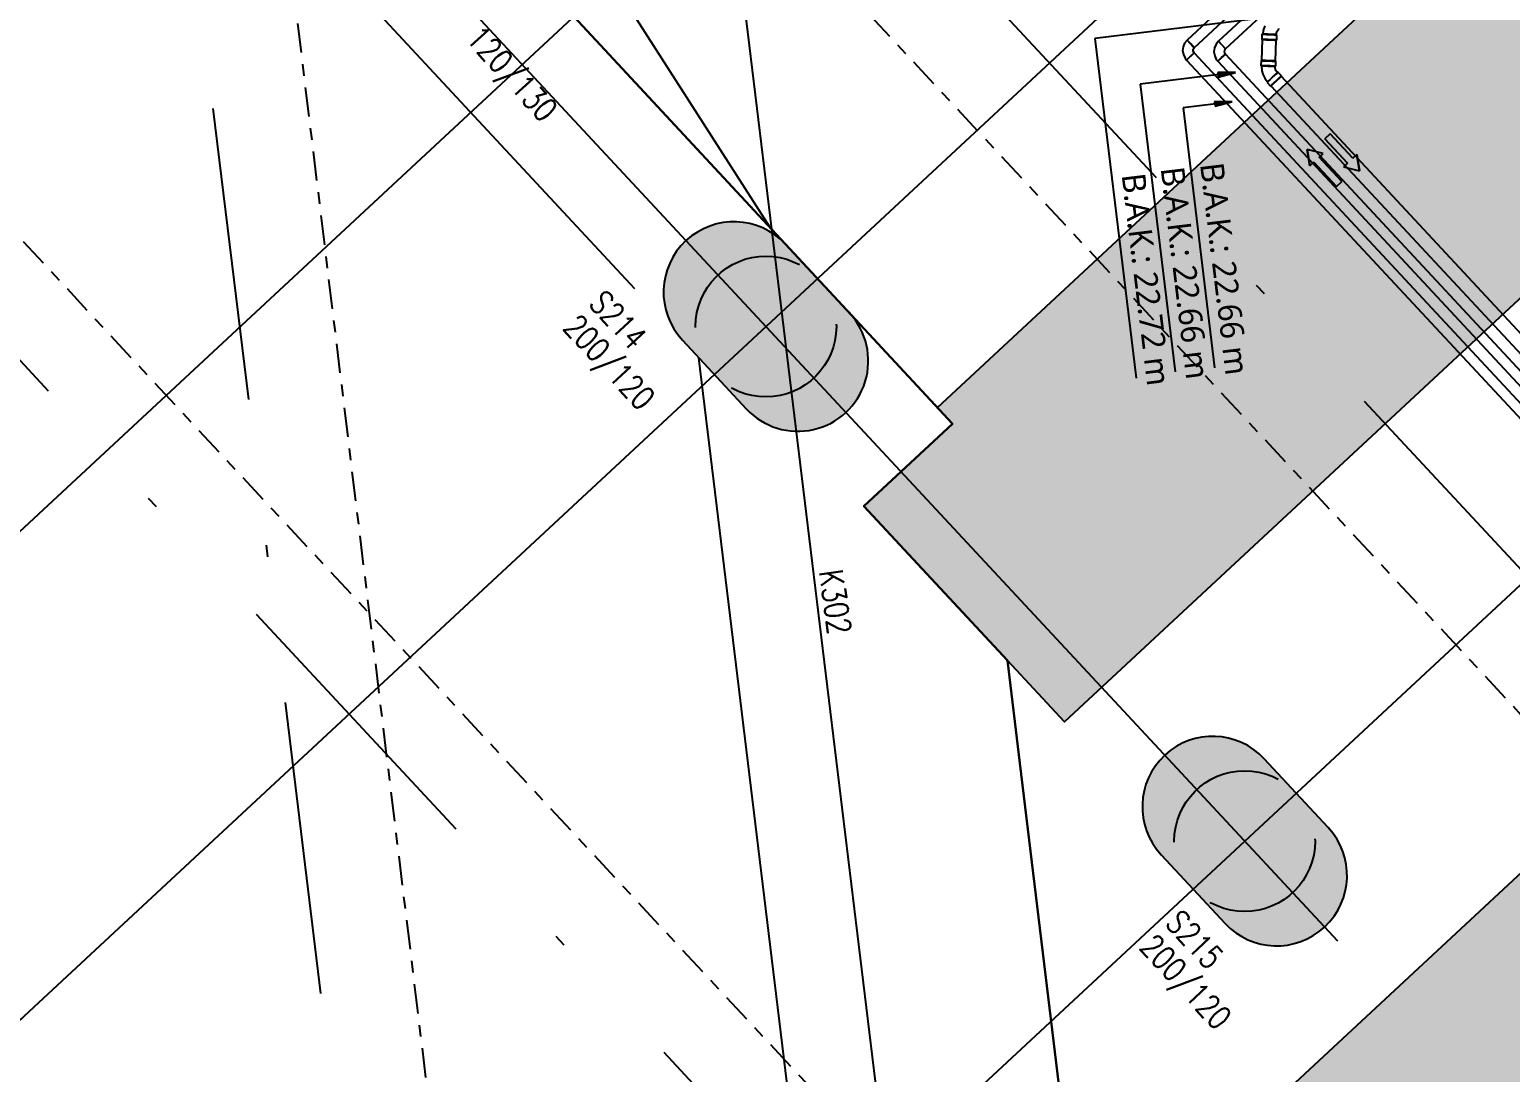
# Model space of a CAD drawing. Header units: millimetres. Extents: x 400382 to 401276, y 4543898 to 4544126.
# Drawn here: x 400481.03 to 400493.65, y 4544002.29 to 4544011.17 of the extents above; entities that cross this region are included whole.
import ezdxf
from ezdxf.enums import TextEntityAlignment as Align

# ---------------------------------------------------------------- set-up
doc = ezdxf.new("R2010")
doc.units = ezdxf.units.MM
for name, pattern in [('ACAD_ISO05W100', [33, 24, -3, 0, -3, 0, -3]), ('AKS', [3, 2.5, -0.25, 0, -0.25]), ('CENTER', [2, 1.25, -0.25, 0.25, -0.25]), ('DASHDOT2', [0.5, 0.25, -0.125, 0, -0.125]), ('HIDDEN', [0.375, 0.25, -0.125])]:
    doc.linetypes.add(name, pattern=pattern)
for name, color, linetype in [('aks prota', 2, 'AKS'), ('iderzi_PROTA', 3, 'Continuous'), ('kiriş boyutu prota', 6, 'Continuous'), ('kiriş prota', 6, 'Continuous'), ('kolon prota', 1, 'Continuous'), ('kolon tarama prota', 252, 'Continuous'), ('lkolon prota', 4, 'Continuous'), ('merdiven prota', 2, 'Continuous'), ('PRT-AL-TUNEL_EKSENI', 14, 'DASHDOT2'), ('skesit prota', 7, 'Continuous'), ('TARAMA', 8, 'Continuous'), ('tkolon prota', 6, 'Continuous')]:
    doc.layers.add(name, color=color, linetype=linetype)
doc.styles.add('Segoe UI Light_1', font='', dxfattribs={"height": 200})
doc.styles.add('TKIRIS', font='romanstw.shx')
doc.styles.add('tkolon', font='romanstw.shx')
doc.styles.get('Segoe UI Light_1').set_extended_font_data('Segoe UI Light')
pattern_1 = [(312.923994, (398997.36488, 4544993.93019), (0.170302485, 0.049990168), [0, -0.15875])]

# ---------------------------------------------------------------- blocks, each defined once
blk = doc.blocks.new('Flow Direction - Flow Direction _25mm_-1035271-_17_70 m  ARA KAT')
at = {"layer": 'TARAMA'}
blk.add_hatch(color=256, dxfattribs=at).paths.add_polyline_path([(0, 0), (-117, -78), (-117, -30), (-400, -30), (-400, 30), (-117, 30), (-117, 78)], flags=0)
for p, q in [((-117, 30), (-400, 30)), ((-400, 30), (-400, -30)), ((-117, 30), (-400, 30)), ((-400, 30), (-400, -30)), ((0, 0), (-117, 78)), ((-117, 78), (-117, 30)), ((-117, 78), (0, 0)), ((-117, 30), (-117, 78)), ((-117, -78), (0, 0)), ((-117, -78), (0, 0)), ((-400, -30), (-117, -30)), ((-117, -30), (-400, -30)), ((-117, -30), (-117, -78)), ((-117, -30), (-117, -78))]:
    blk.add_line(p, q, dxfattribs=at)
blk = doc.blocks.new('17.60 mekanik')
at = {"layer": 'kolon tarama prota'}
for points in [[(143731.6, 62441.7), (143721.2, 62430.8), (143724.3, 62428.4)], [(143747.8, 62422.8), (143737.4, 62411.9), (143740.6, 62409.5)]]:
    blk.add_hatch(color=256, dxfattribs=at).paths.add_polyline_path(points, flags=0)
for p, q in [((143702, 62747), (143702, 62449.3)), ((143710.9, 62449.3), (143710.9, 62747)), ((143683.1, 62728.1), (143683.1, 62430.4)), ((143692, 62430.4), (143692, 62728.1)), ((143723.5, 62504.5), (143628.5, 62373.8)), ((143722.9, 62480.5), (143726.1, 62477.3)), ((143735.1, 62486.3), (143731.9, 62489.5)), ((143747.4, 62473.3), (143734.8, 62486)), ((143726.4, 62477.6), (143739.1, 62465)), ((143750.9, 62470.5), (143747.8, 62473.6)), ((143760.3, 62468.4), (143755.9, 62468.4)), ((144891.7, 62468), (143760.3, 62468)), ((143738.8, 62464.6), (143741.9, 62461.5)), ((143755.9, 62455.7), (143760.3, 62455.7)), ((143760.3, 62456.2), (144891.7, 62456.2)), ((143731.6, 62441.7), (143683.5, 62375.5)), ((143706.5, 62449.3), (143702, 62449.3)), ((143702, 62449.3), (143706.5, 62449.3)), ((143702, 62449.3), (143710.9, 62449.3)), ((143710.9, 62449.3), (143702, 62449.3)), ((143710.9, 62449.3), (143706.5, 62449.3)), ((143706.5, 62449.3), (143710.9, 62449.3)), ((144888.9, 62446.2), (143714.1, 62446.2)), ((143714.1, 62446.2), (143714.1, 62441.7)), ((143714.1, 62441.7), (143714.1, 62446.2)), ((143714.1, 62437.3), (143714.1, 62446.2)), ((143714.1, 62446.2), (143714.1, 62437.3)), ((143714.1, 62441.7), (143714.1, 62437.3)), ((143714.1, 62437.3), (143714.1, 62441.7)), ((143731.6, 62441.7), (143721.2, 62430.8)), ((143724.3, 62428.4), (143731.6, 62441.7)), ((143683.1, 62430.4), (143687.6, 62430.4)), ((143687.6, 62430.4), (143683.1, 62430.4)), ((143683.1, 62430.4), (143692, 62430.4)), ((143692, 62430.4), (143683.1, 62430.4)), ((143687.6, 62430.4), (143692, 62430.4)), ((143692, 62430.4), (143687.6, 62430.4)), ((143714.1, 62437.3), (144888.9, 62437.3)), ((143721.2, 62430.8), (143724.3, 62428.4)), ((144870, 62427.3), (143695.2, 62427.3)), ((143695.2, 62422.8), (143695.2, 62427.3)), ((143695.2, 62427.3), (143695.2, 62422.8)), ((143695.2, 62418.4), (143695.2, 62427.3)), ((143695.2, 62427.3), (143695.2, 62418.4)), ((143695.2, 62418.4), (143695.2, 62422.8)), ((143695.2, 62422.8), (143695.2, 62418.4)), ((143695.2, 62418.4), (144870, 62418.4)), ((143747.8, 62422.8), (143723, 62388.6)), ((143747.8, 62422.8), (143737.4, 62411.9)), ((143740.6, 62409.5), (143747.8, 62422.8)), ((143737.4, 62411.9), (143740.6, 62409.5)), ((143723, 62388.6), (143903.6, 62257.3)), ((143628.5, 62373.8), (143864.6, 62202.3)), ((143683.5, 62375.5), (143883.3, 62230.3))]:
    blk.add_line(p, q, dxfattribs=at)
at = {"layer": 'kolon tarama prota', "flags": 128}
for points in [[(143729.8, 62491.4), (143729.2, 62494.1), (143729.2, 62494.4)], [(143719.3, 62487), (143721.4, 62483.3), (143723.4, 62480.9)], [(143731.5, 62489), (143729.9, 62491.2), (143729.8, 62491.4)], [(143752.9, 62468.4), (143750.6, 62469.9), (143750.5, 62470)], [(143755.9, 62467.8), (143753.2, 62468.2), (143752.9, 62468.4)], [(143742.4, 62461.9), (143745.7, 62459.3), (143748.4, 62457.9)], [(143748.4, 62457.9), (143752.5, 62456.6), (143755.9, 62456.3)], [(143702, 62449.3), (143702.5, 62446), (143703.9, 62442.9), (143706.1, 62440.3), (143708.9, 62438.5), (143712.1, 62437.4), (143714.1, 62437.3)], [(143714.1, 62446.2), (143712.4, 62446.6), (143711.3, 62447.9), (143710.9, 62449.3)], [(143683.1, 62430.4), (143683.6, 62427.1), (143685, 62424), (143687.2, 62421.4), (143690, 62419.6), (143693.2, 62418.6), (143695.2, 62418.4)], [(143695.2, 62427.3), (143693.5, 62427.7), (143692.4, 62429), (143692, 62430.4)]]:
    blk.add_lwpolyline(points, dxfattribs=at)
at = {"layer": 'kolon tarama prota'}
for centre, major_axis, ratio, start_param, end_param in [((143727.4, 62485), (4.51, 4.51), 0.010076, 3.137528, 6.27912), ((143727.4, 62485), (4.51, 4.51), 0.010076, 6.27912, 9.420713), ((143727.4, 62485), (4.04, 4.04), 0.010076, 3.137528, 6.27912), ((143727.4, 62485), (4.04, 4.04), 0.010076, 6.27912, 9.420713), ((143730.6, 62481.8), (4.51, 4.51), 0.010076, 6.27912, 9.420713), ((143730.6, 62481.8), (4.51, 4.51), 0.010076, 3.137528, 6.27912), ((143730.6, 62481.8), (4.17, 4.17), 0.010076, 1.570796, 3.141593), ((143730.6, 62481.8), (4.17, 4.17), 0.010076, 3.141593, 4.712389), ((143730.6, 62481.8), (4.17, 4.17), 0.010076, 0, 1.570796), ((143730.6, 62481.8), (4.17, 4.17), 0.010076, 4.712389, 6.283185), ((143743.3, 62469.1), (4.51, 4.51), 0.010076, 0.004067, 3.14566), ((143743.3, 62469.1), (4.51, 4.51), 0.010076, 3.14566, 6.287253), ((143743.3, 62469.1), (4.17, 4.17), 0.010076, 1.570796, 3.141593), ((143743.3, 62469.1), (4.17, 4.17), 0.010076, 3.141593, 4.712389), ((143746.4, 62466), (4.51, 4.51), 0.010076, 0.004067, 3.14566), ((143746.4, 62466), (4.51, 4.51), 0.010076, 3.14566, 6.287253), ((143746.4, 62466), (4.04, 4.04), 0.010076, 0.004067, 3.14566), ((143746.4, 62466), (4.04, 4.04), 0.010076, 3.14566, 6.287253), ((143743.3, 62469.1), (4.17, 4.17), 0.010076, 0, 1.570796), ((143743.3, 62469.1), (4.17, 4.17), 0.010076, 4.712389, 6.283185), ((143755.9, 62462.1), (0, 6.38), 0.010001, 6.278936, 9.420529), ((143755.9, 62462.1), (0, 5.72), 0.010001, 6.278936, 9.420529), ((143755.9, 62462.1), (0, 6.38), 0.010001, 3.137344, 6.278936), ((143755.9, 62462.1), (0, 5.72), 0.010001, 3.137344, 6.278936), ((143760.3, 62462.1), (0, 6.38), 0.010001, 6.278936, 9.420529), ((143760.3, 62462.1), (0, 6.38), 0.010001, 3.137344, 6.278936), ((143760.3, 62462.1), (0, 5.9), 0.010001, 0, 1.570796), ((143760.3, 62462.1), (0, 5.9), 0.010001, 4.712389, 6.283185), ((143760.3, 62462.1), (0, 5.9), 0.010001, 1.570796, 3.141593), ((143760.3, 62462.1), (0, 5.9), 0.010001, 3.141593, 4.712389)]:
    blk.add_ellipse(centre, major_axis=major_axis, ratio=ratio, start_param=start_param, end_param=end_param, dxfattribs=at)
at = {"layer": 'kolon tarama prota', "xscale": 0.1, "yscale": 0.1, "zscale": 0.1}
blk.add_blockref('Flow Direction - Flow Direction _25mm_-1035271-_17_70 m  ARA KAT', (143864.7, 62462.1), dxfattribs=at)
at = {"layer": 'kolon tarama prota', "xscale": 0.1, "yscale": 0.1, "zscale": 0.1, "rotation": 179.9999999999996}
blk.add_blockref('Flow Direction - Flow Direction _25mm_-1035271-_17_70 m  ARA KAT', (143821.2, 62441.7), dxfattribs=at)
at = {"layer": 'kolon tarama prota', "char_height": 20, "attachment_point": 1, "rotation": 324, "line_spacing_factor": 1.142579, "style": 'Segoe UI Light_1'}
for s, insert, width in [('B.A.K.: 22.66 m', (143779.8, 62382.6), 213.157), ('B.A.K.: 22.66 m', (143759.5, 62355.6), 213.157), ('B.A.K.: 22.72 m', (143740.9, 62327.5), 212.654)]:
    blk.add_mtext(s, dxfattribs=dict(at, insert=insert, width=width))

msp = doc.modelspace()

# ---------------------------------------------------------------- hatches: boundary and pattern name
at = {"layer": 'kolon tarama prota'}
h = msp.add_hatch(dxfattribs=at)
h.set_pattern_fill('DOTS', color=2, scale=0.1, angle=-47.076006)
h.set_pattern_definition(pattern_1)
h.paths.add_polyline_path([(400499.86048, 4544018.27054), (400501.69926, 4544016.29345), (400489.84994, 4544005.27313), (400489.36334, 4544005.79633), (400488.1404, 4544007.11127), (400488.89628, 4544007.81426), (400488.76704, 4544007.95322)])
h = msp.add_hatch(dxfattribs=at)
h.set_pattern_fill('DOTS', color=2, scale=0.1, angle=-47.076006)
h.set_pattern_definition(pattern_1)
h.paths.add_polyline_path([(400504.14415, 4544013.66464), (400507.6855, 4544009.8569), (400492.11206, 4543995.37301), (400491.37243, 4543996.16828), (400490.40724, 4543997.20607), (400489.18348, 4543998.52189), (400490.13948, 4543999.41101), (400490.0054, 4544000.51506)])
h = msp.add_hatch(color=256, dxfattribs=at)
h.dxf.hatch_style = 1
edge = h.paths.add_edge_path()
edge.add_arc((400487.03347, 4544008.93565), 0.6, 42.923994, 222.923994)
edge.add_line((400486.59412, 4544008.52703), (400487.13894, 4544007.94122))
edge.add_arc((400487.57829, 4544008.34984), 0.6, 222.923994, 402.923994)
edge.add_line((400488.01765, 4544008.75846), (400487.47283, 4544009.34426))
h = msp.add_hatch(color=256, dxfattribs=at)
h.dxf.hatch_style = 1
edge = h.paths.add_edge_path()
edge.add_arc((400491.11283, 4544004.54942), 0.6, 42.923994, 222.923994)
edge.add_line((400490.67348, 4544004.1408), (400491.2183, 4544003.555))
edge.add_arc((400491.65765, 4544003.96361), 0.6, 222.923994, 402.923994)
edge.add_line((400492.09701, 4544004.37223), (400491.55219, 4544004.95804))

# ---------------------------------------------------------------- linework, layer by layer
at = {"layer": 'aks prota', "ltscale": 10}
for p, q in [((400490.07415, 4543987.09137), (400475.9776, 4544103.17131)), ((400512.67773, 4543981.36231), (400399.68216, 4544102.85794)), ((400474.57666, 4544000.96932), (400500.10912, 4544024.71544)), ((400476.65379, 4543998.73593), (400502.18625, 4544022.48206)), ((400480.72281, 4543994.34009), (400506.26561, 4544018.09583)), ((400460.76299, 4543983.95687), (400482.88553, 4544004.53168))]:
    msp.add_line(p, q, dxfattribs=at)
at = {"layer": 'iderzi_PROTA', "linetype": 'ACAD_ISO05W100', "lineweight": 30, "ltscale": 2}
msp.add_lwpolyline([(400485.66809, 4544011.28476), (400488.89601, 4544007.81402), (400488.1404, 4544007.11127), (400489.36334, 4544005.79633), (400489.4699, 4544004.91968), (400489.92144, 4544001.20476), (400489.96337, 4544000.85986), (400490.00529, 4544000.51495), (400490.13947, 4543999.411), (400489.18348, 4543998.52189), (400490.40724, 4543997.20607), (400490.61824, 4543995.46722), (400490.71031, 4543994.71042), (400490.78001, 4543994.13415), (400490.99544, 4543992.35877), (400489.11949, 4543990.61406)], dxfattribs=at)
at = {"layer": 'kiriş prota'}
msp.add_line((400488.54888, 4543993.43015), (400486.73378, 4544008.37686), dxfattribs=at)
for points in [[(400476.34233, 4544021.31206), (400487.47283, 4544009.34426)], [(400475.16543, 4544020.81544), (400486.18559, 4544008.96647)], [(400499.86048, 4544018.27054), (400501.69926, 4544016.29345), (400489.84994, 4544005.27313), (400489.84994, 4544005.27313), (400489.36334, 4544005.79633), (400488.1404, 4544007.11127), (400488.89628, 4544007.81426), (400488.76704, 4544007.95322), (400499.86048, 4544018.27054)], [(400504.14415, 4544013.66464), (400507.6855, 4544009.8569), (400492.11206, 4543995.37301), (400491.37243, 4543996.16828), (400490.40724, 4543997.20607), (400489.18348, 4543998.52189), (400490.13948, 4543999.41101), (400490.0054, 4544000.51506), (400504.14415, 4544013.66464)], [(400490.43772, 4543991.83973), (400490.99595, 4543992.35821), (400490.40724, 4543997.20607), (400489.18348, 4543998.52189), (400490.13948, 4543999.41101), (400489.36334, 4544005.79633), (400488.1404, 4544007.11127), (400488.89628, 4544007.81426), (400487.33689, 4544009.49096)]]:
    msp.add_lwpolyline(points, dxfattribs=at)
at = {"layer": 'kolon prota', "color": 1}
for points in [[(400487.47283, 4544009.34426, 1), (400486.59412, 4544008.52703), (400487.13894, 4544007.94122, 1), (400488.01765, 4544008.75846)], [(400491.55219, 4544004.95804, 1), (400490.67348, 4544004.1408), (400491.2183, 4544003.555, 1), (400492.09701, 4544004.37223)]]:
    msp.add_lwpolyline(points, format="xyb", close=True, dxfattribs=at)
at = {"layer": 'kolon prota', "color": 5, "linetype": 'HIDDEN', "ltscale": 5}
for centre in [(400487.30588, 4544008.64274), (400491.38524, 4544004.25652)]:
    msp.add_circle(centre, 0.6, dxfattribs=at)
at = {"layer": 'merdiven prota', "color": 4}
msp.add_lwpolyline([(400491.29218, 4544013.1668), (400479.17731, 4544022.22841), (400487.33798, 4544009.48925)], dxfattribs=at)
at = {"layer": 'PRT-AL-TUNEL_EKSENI', "ltscale": 10}
for p, q in [((400402.09861, 4544105.10534), (400515.09418, 4543983.6097)), ((400484.74323, 4543992.83194), (400471.40995, 4544102.62669)), ((400396.13071, 4544099.55496), (400509.12628, 4543978.05932))]:
    msp.add_line(p, q, dxfattribs=at)
at = {"layer": 'skesit prota', "linetype": 'CENTER', "ltscale": 0.2}
for points in [[(400398.29358, 4544107.95855), (400511.87586, 4543985.83206)], [(400471.97693, 4544104.59036), (400486.28628, 4543986.75803)], [(400439.39952, 4544054.0728), (400492.18794, 4543997.31338)]]:
    msp.add_lwpolyline(points, dxfattribs=at)

# ---------------------------------------------------------------- block references
at = {"layer": 'merdiven prota', "xscale": 0.01, "yscale": 0.01, "zscale": 0.01, "rotation": 312.9239939588403}
msp.add_blockref('17.60 mekanik', (399055.2216, 4544638.04734), dxfattribs=at)

# ---------------------------------------------------------------- texts
at = {"layer": 'kiriş boyutu prota', "ltscale": 0.05, "style": 'TKIRIS', "width": 0.8}
msp.add_text('120/130', height=0.2, rotation=312.506034, dxfattribs=at).set_placement((400485.47214, 4544010.43936), align=Align.MIDDLE_RIGHT)
at = {"layer": 'kiriş prota', "ltscale": 0.05, "style": 'TKIRIS', "width": 0.8}
msp.add_text('K302', height=0.2, rotation=278.161143, dxfattribs=at).set_placement((400487.85747, 4544006.57165), align=Align.MIDDLE_LEFT)
at = {"layer": 'lkolon prota', "style": 'tkolon', "width": 0.8}
for p in [(400485.56722, 4544008.62739), (400490.47941, 4544003.34568)]:
    msp.add_text('200/120', height=0.2, rotation=312.923994, dxfattribs=at).set_placement(p)
at = {"layer": 'tkolon prota', "style": 'tkolon', "width": 0.8}
for s, p in [('S214', (400485.7869, 4544008.8317)), ('S215', (400490.69909, 4544003.54999))]:
    msp.add_text(s, height=0.2, rotation=312.923994, dxfattribs=at).set_placement(p)

doc.saveas('drawing.dxf')
